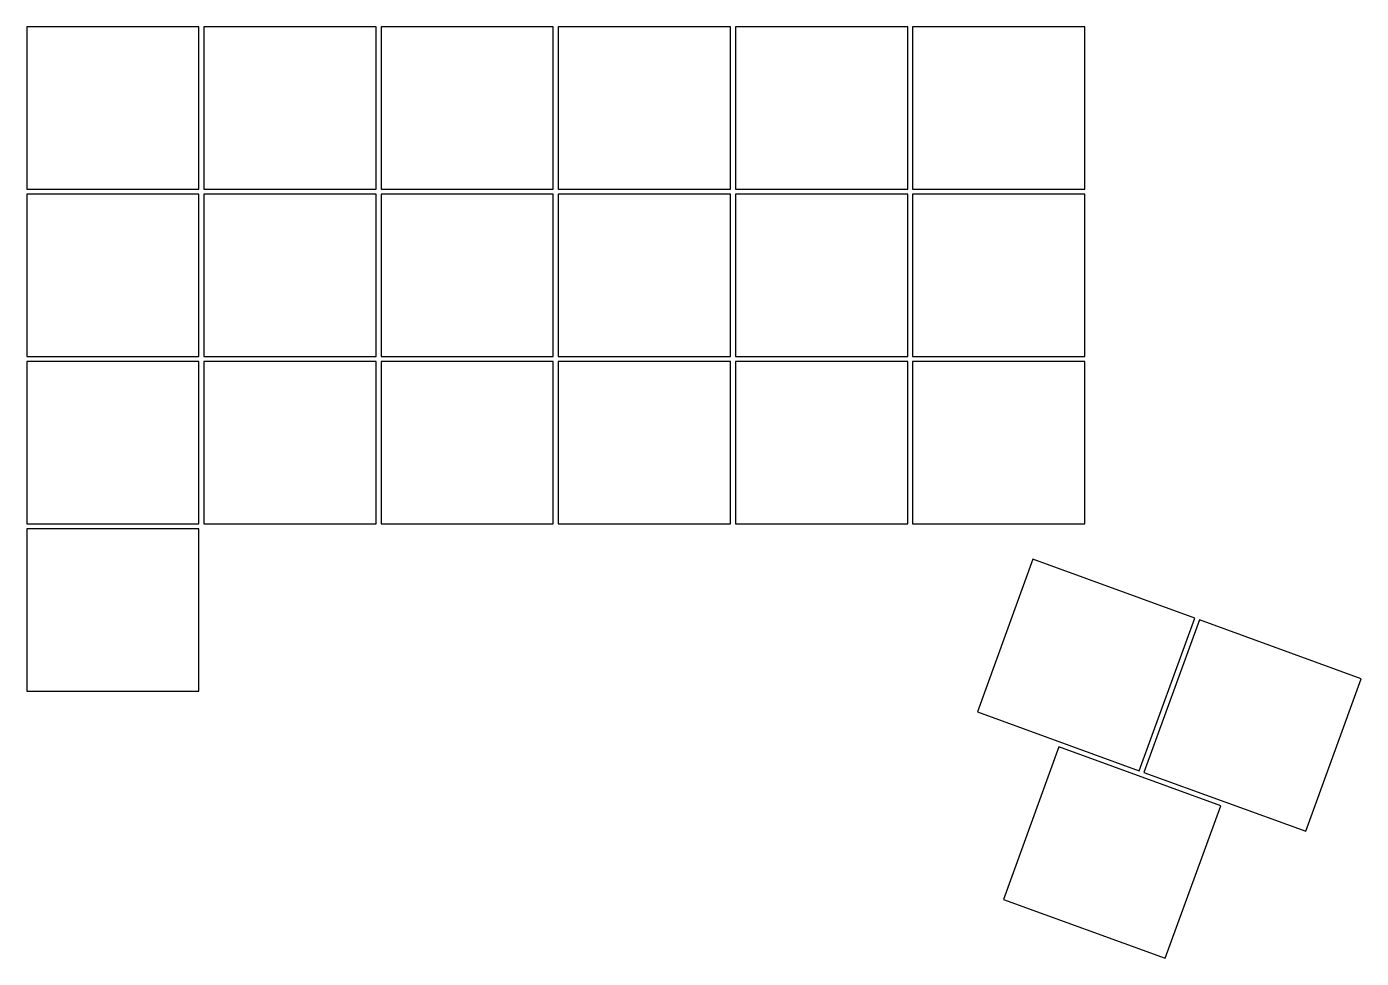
# Model space of a CAD drawing. Header units: millimetres. Extents: x 91 to 227, y -135 to -41.
import ezdxf

# ---------------------------------------------------------------- set-up
doc = ezdxf.new("R2010")
doc.units = ezdxf.units.MM

msp = doc.modelspace()

# ---------------------------------------------------------------- linework, layer by layer
for p, q in [((108.75, -40.75), (91.25, -40.75)), ((91.25, -40.75), (91.25, -57.25)), ((108.75, -57.25), (108.75, -40.75)), ((126.75, -40.75), (109.25, -40.75)), ((109.25, -40.75), (109.25, -57.25)), ((126.75, -57.25), (126.75, -40.75)), ((144.75, -40.75), (127.25, -40.75)), ((127.25, -40.75), (127.25, -57.25)), ((144.75, -57.25), (144.75, -40.75)), ((162.75, -40.75), (145.25, -40.75)), ((145.25, -40.75), (145.25, -57.25)), ((162.75, -57.25), (162.75, -40.75)), ((180.75, -40.75), (163.25, -40.75)), ((163.25, -40.75), (163.25, -57.25)), ((180.75, -57.25), (180.75, -40.75)), ((198.75, -40.75), (181.25, -40.75)), ((181.25, -40.75), (181.25, -57.25)), ((198.75, -57.25), (198.75, -40.75)), ((91.25, -57.25), (108.75, -57.25)), ((108.75, -57.75), (91.25, -57.75)), ((91.25, -57.75), (91.25, -74.25)), ((108.75, -74.25), (108.75, -57.75)), ((109.25, -57.25), (126.75, -57.25)), ((126.75, -57.75), (109.25, -57.75)), ((109.25, -57.75), (109.25, -74.25)), ((126.75, -74.25), (126.75, -57.75)), ((127.25, -57.25), (144.75, -57.25)), ((144.75, -57.75), (127.25, -57.75)), ((127.25, -57.75), (127.25, -74.25)), ((144.75, -74.25), (144.75, -57.75)), ((145.25, -57.25), (162.75, -57.25)), ((162.75, -57.75), (145.25, -57.75)), ((145.25, -57.75), (145.25, -74.25)), ((162.75, -74.25), (162.75, -57.75)), ((163.25, -57.25), (180.75, -57.25)), ((180.75, -57.75), (163.25, -57.75)), ((163.25, -57.75), (163.25, -74.25)), ((180.75, -74.25), (180.75, -57.75)), ((181.25, -57.25), (198.75, -57.25)), ((198.75, -57.75), (181.25, -57.75)), ((181.25, -57.75), (181.25, -74.25)), ((198.75, -74.25), (198.75, -57.75)), ((91.25, -74.25), (108.75, -74.25)), ((109.25, -74.25), (126.75, -74.25)), ((127.25, -74.25), (144.75, -74.25)), ((145.25, -74.25), (162.75, -74.25)), ((163.25, -74.25), (180.75, -74.25)), ((181.25, -74.25), (198.75, -74.25)), ((108.75, -74.75), (91.25, -74.75)), ((91.25, -74.75), (91.25, -91.25)), ((108.75, -91.25), (108.75, -74.75)), ((126.75, -74.75), (109.25, -74.75)), ((109.25, -74.75), (109.25, -91.25)), ((126.75, -91.25), (126.75, -74.75)), ((144.75, -74.75), (127.25, -74.75)), ((127.25, -74.75), (127.25, -91.25)), ((144.75, -91.25), (144.75, -74.75)), ((162.75, -74.75), (145.25, -74.75)), ((145.25, -74.75), (145.25, -91.25)), ((162.75, -91.25), (162.75, -74.75)), ((180.75, -74.75), (163.25, -74.75)), ((163.25, -74.75), (163.25, -91.25)), ((180.75, -91.25), (180.75, -74.75)), ((198.75, -74.75), (181.25, -74.75)), ((181.25, -74.75), (181.25, -91.25)), ((198.75, -91.25), (198.75, -74.75)), ((91.25, -91.25), (108.75, -91.25)), ((108.75, -91.75), (91.25, -91.75)), ((91.25, -91.75), (91.25, -108.25)), ((108.75, -108.25), (108.75, -91.75)), ((109.25, -91.25), (126.75, -91.25)), ((127.25, -91.25), (144.75, -91.25)), ((145.25, -91.25), (162.75, -91.25)), ((163.25, -91.25), (180.75, -91.25)), ((181.25, -91.25), (198.75, -91.25)), ((193.47, -94.85), (187.83, -110.35)), ((209.92, -100.83), (193.47, -94.85)), ((204.27, -116.34), (209.92, -100.83)), ((210.39, -101), (204.74, -116.51)), ((226.83, -106.99), (210.39, -101)), ((221.19, -122.49), (226.83, -106.99)), ((91.25, -108.25), (108.75, -108.25)), ((187.83, -110.35), (204.27, -116.34)), ((196.11, -113.9), (190.47, -129.4)), ((212.56, -119.89), (196.11, -113.9)), ((204.74, -116.51), (221.19, -122.49)), ((206.92, -135.39), (212.56, -119.89)), ((190.47, -129.4), (206.92, -135.39))]:
    msp.add_line(p, q)

doc.saveas('drawing.dxf')
